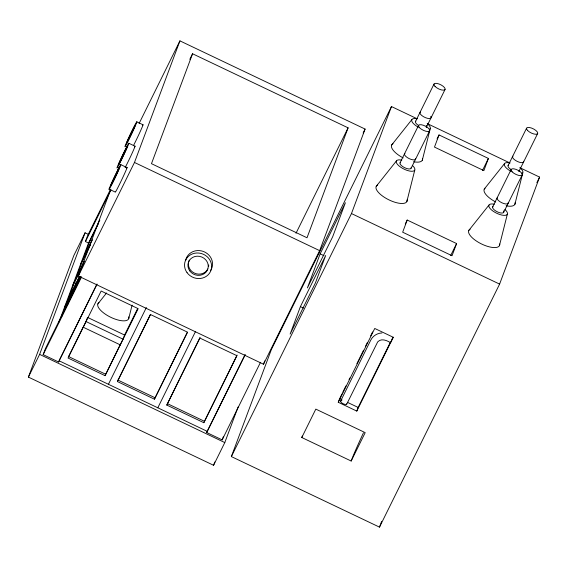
<?xml version="1.0" encoding="UTF-8"?>
<svg xmlns="http://www.w3.org/2000/svg" width="568" height="568" viewBox="0 0 568 568"><rect width="100%" height="100%" fill="white"/><g stroke="black" fill="none" stroke-linecap="round" stroke-linejoin="round"><path stroke-width="0.85" d="M128.695 318.669L132.088 305.123M406.837 201.597L414.754 170.151M422.294 160.254L430.203 128.808M499.421 245.696L507.338 214.242M514.878 204.352L522.787 172.906M393.205 337.214L390.493 342.696L390.727 342.064M238.084 407.007L224.793 442.579L213.568 465.284L28.4 377.095L73.847 255.501L85.072 232.788L88.267 234.307M28.4 377.095L39.625 354.382L85.072 232.788M96.929 284.419L58.596 361.986L43.168 354.638L45.44 348.553L81.032 276.531M58.987 322.042L88.516 243.026L85.434 241.556L87.706 235.471L110.391 189.57M61.784 316.383L66.42 303.979L80.052 276.389M82.211 266.811L74.415 282.58L68.238 299.116L79.534 276.254M90.596 244.623L82.417 261.181L76.233 277.716L84.419 261.159M98.598 223.224L90.418 239.781L84.234 256.317L92.414 239.76M139.11 123.462L179.928 40.868L365.089 129.064L319.642 250.651L263.516 364.216L78.356 276.02L110.817 189.172M117.001 172.629L118.854 167.666M58.596 361.986L59.051 360.765L207.185 431.325L206.731 432.539L222.159 439.888L260.492 362.32M78.356 276.02L134.481 162.462L179.928 40.868M85.981 321.531L87.529 317.391L124.562 335.035L123.015 339.167L120.21 344.847L83.177 327.204L85.981 321.531L123.015 339.167M192.559 53.761L151.471 163.676L307.011 237.765L348.099 127.843L192.559 53.761L189.819 59.306M105.066 375.668L138.173 308.665L101.147 291.029L68.032 358.032L105.066 375.668L120.48 344.116L120.21 344.847M117.406 381.547L150.52 314.544L187.554 332.188L154.439 399.19L117.406 381.547L150.286 314.665M154.439 399.19L187.319 332.301M166.786 405.069L199.9 338.066L236.934 355.703L203.82 422.706L166.786 405.069L200.057 337.392M203.82 422.706L237.09 355.036M222.159 439.888L223.295 436.849M213.568 465.284L214.803 461.976M263.516 364.216L264.752 360.907M520.38 167.951L539.6 177.109L499.606 284.106L379.495 527.132L231.361 456.58L271.355 349.576L391.466 106.55L417.089 118.755M300.408 306.621L290.134 334.098L315.396 282.999L325.663 255.515L300.408 306.621L303.497 308.09M320.132 253.853L307.409 287.898L332.663 236.792L345.387 202.748L320.132 253.853L323.987 255.685M231.361 456.58L351.471 213.554L391.466 106.55M301.786 437.509L315.822 409.116L365.196 432.639L351.166 461.024L301.786 437.509L302.318 436.096M338.265 402.272L374.745 328.46L393.262 337.278L356.782 411.09L338.265 402.272L339.628 398.622L341.943 399.73M407.213 220.05L402.669 232.206L452.043 255.728L456.594 243.565L407.213 220.05L405.254 224.012M439.029 134.935L434.485 147.091L483.858 170.613L488.402 158.451L439.029 134.935L437.062 138.911M356.782 411.09L358.145 407.441L390.315 342.362M351.166 461.024L352.536 457.46A44.503 1.583 -64.5 0 1 363.442 432.837M379.495 527.132L381.618 521.46M392.041 339.202L392.765 337.733M85.434 241.556L110.859 190.11M88.516 243.026L99.861 220.072M80.521 264.425L90.688 243.842M72.519 285.825L83.865 262.87M64.525 307.224L79.776 276.353M43.168 354.638L81.501 277.07M59.441 359.977L96.993 283.993M83.056 327.267L68.572 356.569L105.605 374.213M124.562 335.035L137.676 308.488M108.431 384.287L146.374 307.515M157.805 407.803L195.356 331.818M296.006 233.242L348.099 127.843M207.185 431.325L245.127 354.546M206.731 432.539L245.064 354.972M363.129 133.033L365.089 129.064M415.471 121.573L433.995 84.099M400.014 162.917L418.538 125.443M426.582 126.87L445.099 89.389M411.125 168.206L429.649 130.732M340.019 397.834L341.986 393.865M342.767 392.275L345.905 385.928M349.043 379.573L349.831 377.99M356.889 363.705L363.555 350.207M365.522 346.239L367.482 342.27M370.62 335.922L372.58 331.953M340.615 401.115L370.826 339.976C372.913 335.844 377.329 333.118 381.945 332.962M346.785 404.054L377.692 341.886C381.163 338.017 386.9 340.367 390.493 342.696M482.509 170.386L488.402 158.451M450.715 255.451L456.594 243.565M508.055 165.671L526.571 128.198M492.598 207.015L511.122 169.541M519.159 170.961L537.683 133.487M503.709 212.304L522.233 174.83M536.852 182.669L539.6 177.109M97.831 303.972L106.571 292.967M391.693 144.968L411.843 119.635M376.243 186.311L396.393 160.978M484.277 189.066L504.427 163.733M468.827 230.409L488.977 205.076M427.498 123.71L509.972 162.995M351.471 213.554L499.606 284.106M136.76 121.808L142.937 124.747M128.858 143.278A13.682 0.483 -64.5 0 1 119.756 163.144A13.682 0.483 -64.5 0 1 120.281 160.098A13.682 0.483 -64.5 0 1 128.858 143.278L135.028 146.217M134.481 162.462L319.642 250.651M120.863 164.677A13.682 0.483 -64.5 0 1 111.761 184.543A13.682 0.483 -64.5 0 1 112.287 181.497A13.682 0.483 -64.5 0 1 120.863 164.677L127.033 167.617M109.077 189.137L115.247 192.076A13.682 0.483 -64.5 0 0 122.376 178.38A13.682 0.483 -64.5 0 0 126.394 168.376M90.418 239.781L91.895 240.484M82.417 261.181L83.901 261.884M347.346 402.3L358.145 407.441M74.415 282.58L76.637 283.638M66.42 303.979L67.897 304.682M117.952 380.091L154.986 397.728M167.333 403.607L204.359 421.25M39.625 354.382L224.793 442.579M142.454 125.471A13.682 0.483 -64.5 0 1 140.985 129.873A13.682 0.483 -64.5 0 1 133.814 144.904M134.396 146.977A13.682 0.483 -64.5 0 1 132.692 151.933A13.682 0.483 -64.5 0 1 125.116 167.652M185.622 260.598A13.682 12.659 20.5 0 1 203.791 251.624A13.682 12.659 20.5 0 1 210.501 270.652M207.803 268.962A10.259 9.493 20.5 0 1 194.334 273.073A10.259 9.493 20.5 0 1 189.286 260.144M208.712 264.951A10.259 9.493 20.5 0 1 208.577 266.612M128.751 316.845A17.104 6.461 26.3 0 1 110.987 317.398A17.104 6.461 26.3 0 1 98.946 302.652M508.225 202.563A6.156 2.329 26.3 0 1 501.828 202.762A6.156 2.329 26.3 0 1 497.49 197.451M503.376 210.856A6.156 2.329 26.3 0 1 498.072 212.176A6.156 2.329 26.3 0 1 493.003 206.539M504.909 209.486A10.259 3.877 26.3 0 1 503.802 215.364A10.259 3.877 26.3 0 1 490.085 208.513A10.259 3.877 26.3 0 1 494.387 204.224M499.684 243.956A17.104 6.461 26.3 0 1 481.089 243.757A17.104 6.461 26.3 0 1 470.134 229.188M523.675 161.22A6.156 2.329 26.3 0 1 517.278 161.426A6.156 2.329 26.3 0 1 512.947 156.115M519.777 167.645A10.259 3.877 26.3 0 1 521.999 173.631M510.994 171.33A10.259 3.877 26.3 0 1 504.27 164.777A10.259 3.877 26.3 0 1 509.837 162.881M511.377 169.747A6.156 2.329 26.3 0 1 508.452 165.196M519.188 170.308A6.156 2.329 26.3 0 1 518.761 171.444M515.14 202.613A17.104 6.461 26.3 0 1 506.109 205.815M495.75 202.009A17.104 6.461 26.3 0 1 485.036 188.193M430.736 116.333A6.156 2.329 26.3 0 1 425.432 117.654A6.156 2.329 26.3 0 1 420.363 112.017M427.193 123.547A10.259 3.877 26.3 0 1 429.422 129.539M418.41 127.232A10.259 3.877 26.3 0 1 411.686 120.679A10.259 3.877 26.3 0 1 417.253 118.79M418.793 125.649A6.156 2.329 26.3 0 1 415.868 121.098M426.241 125.421A6.156 2.329 26.3 0 1 426.177 127.346M422.556 158.515A17.104 6.461 26.3 0 1 413.525 161.724M403.166 157.911A17.104 6.461 26.3 0 1 392.999 143.754M415.641 158.465A6.156 2.329 26.3 0 1 409.244 158.664A6.156 2.329 26.3 0 1 404.906 153.353M411.147 167.553A6.156 2.329 26.3 0 1 404.757 167.752A6.156 2.329 26.3 0 1 400.419 162.441M412.325 165.387A10.259 3.877 26.3 0 1 411.218 171.266A10.259 3.877 26.3 0 1 397.501 164.415A10.259 3.877 26.3 0 1 401.803 160.126M407.107 199.858A17.104 6.461 26.3 0 1 388.505 199.659A17.104 6.461 26.3 0 1 377.55 185.097M346.799 403.685A3.422 1.292 26.3 0 1 342.461 403.372A3.422 1.292 26.3 0 1 341.844 400.681M128.453 140.04A10.259 0.362 -64.5 0 0 135.376 124.974A10.259 0.362 -64.5 0 0 129.071 137.3A10.259 0.362 -64.5 0 0 128.453 140.04M127.644 141.964A13.682 0.483 -64.5 0 0 136.852 121.921A13.682 0.483 -64.5 0 0 128.403 138.429A13.682 0.483 -64.5 0 0 127.644 141.964M120.459 161.44A10.259 0.362 -64.5 0 0 127.381 146.374A10.259 0.362 -64.5 0 0 121.069 158.699A10.259 0.362 -64.5 0 0 120.459 161.44M187.057 272.668A13.682 12.659 20.5 0 0 210.43 271.653A13.682 12.659 20.5 0 0 196.776 252.994A13.682 12.659 20.5 0 0 187.057 272.668M189.811 270.943A10.259 9.493 20.5 0 0 207.348 270.183A10.259 9.493 20.5 0 0 197.103 256.189A10.259 9.493 20.5 0 0 189.811 270.943M112.563 182.633A10.259 0.362 -64.5 0 0 119.386 167.737A10.259 0.362 -64.5 0 0 112.954 180.347A10.259 0.362 -64.5 0 0 112.563 182.633M512.173 171.863A6.156 2.329 26.3 0 0 521.829 175.306A6.156 2.329 26.3 0 0 516.028 169.385A6.156 2.329 26.3 0 0 512.173 171.863M527.622 130.519A6.156 2.329 26.3 0 0 537.285 133.963A6.156 2.329 26.3 0 0 531.485 128.041A6.156 2.329 26.3 0 0 527.622 130.519M435.038 86.421A6.156 2.329 26.3 0 0 444.701 89.865A6.156 2.329 26.3 0 0 438.901 83.95A6.156 2.329 26.3 0 0 435.038 86.421M419.589 127.764A6.156 2.329 26.3 0 0 429.245 131.208A6.156 2.329 26.3 0 0 423.444 125.287A6.156 2.329 26.3 0 0 419.589 127.764"/></g></svg>
